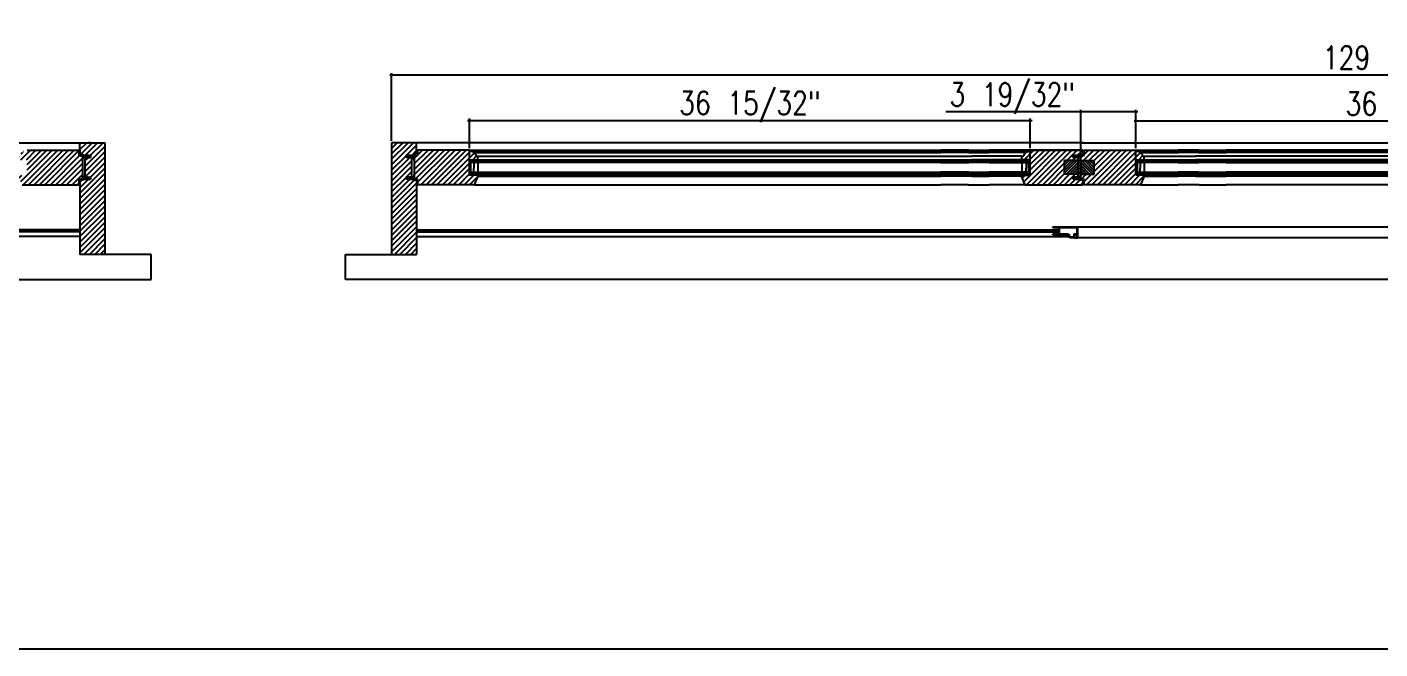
# Model space of a CAD drawing. Header units: inches. Extents: x 1985 to 11287, y 379 to 3234.
# Drawn here: x 8076.3 to 8164.2, y 1619.7 to 1660.2 of the extents above; entities that cross this region are included whole.
import ezdxf

# ---------------------------------------------------------------- set-up
doc = ezdxf.new("R2010")
doc.units = ezdxf.units.IN
doc.header["$MEASUREMENT"] = 0
doc.layers.get('0').update_dxf_attribs({"linetype": 'CONTINUOUS'})
doc.layers.get('Defpoints').update_dxf_attribs({"linetype": 'CONTINUOUS'})
for name, color, linetype in [('detail 99', 30, 'CONTINUOUS'), ('glass 99', 6, 'CONTINUOUS'), ('glazing tape 99', 7, 'CONTINUOUS'), ('hardware 99', 94, 'CONTINUOUS'), ('hatch 99', 1, 'CONTINUOUS'), ('screen 99', 4, 'CONTINUOUS'), ('separation 99', 3, 'CONTINUOUS'), ('weatherstripping 99', 5, 'CONTINUOUS'), ('wood detail 99', 7, 'CONTINUOUS')]:
    doc.layers.add(name, color=color, linetype=linetype)
doc.styles.get("Standard").update_dxf_attribs({"font": 'txt.shx', "width": 0.8})
doc.dimstyles.new('Elevation', dxfattribs={"dimscale": 2, "dimtxt": 0.75, "dimasz": 0.0625, "dimexe": 0.0625, "dimexo": 0.0625, "dimgap": 0.0625, "dimtad": 1, "dimdec": 5, "dimzin": 0, "dimdsep": 46, "dimlunit": 5, "dimtxsty": 'Standard', "dimblk1": 'OBLIQUE', "dimblk2": 'OBLIQUE', "dimsah": 1, "dimcen": 2, "dimdle": 0.0625, "dimclrd": 1, "dimclre": 1, "dimadec": 1, "dimazin": 0, "dimtfac": 0.375, "dimtdec": 5, "dimtmove": 0, "dimatfit": 3, "dimldrblk": 'OBLIQUE', "dimfxl": 1, "dimfrac": 2, "dimtolj": 1, "dimtzin": 0, "dimarcsym": 0})
pattern_1 = [(45, (-786.7873, -2347.63875), (-0.176776695, 0.176776695), [])]
pattern_2 = [(45, (-801.2453, -2347.63875), (-0.176776695, 0.176776695), [])]

# ---------------------------------------------------------------- blocks, each defined once
blk = doc.blocks.new('_OBLIQUE')
at = {"color": 0, "linetype": 'ByBlock'}
blk.add_line((-0.5, -0.5), (0.5, 0.5), dxfattribs=at)
blk = doc.blocks.new('*D158')
at = {"layer": 'Defpoints', "color": 0}
for p in [(8229.226, 1657.051), (8099.977, 1652.636), (8229.226, 1652.636)]:
    blk.add_point(p, dxfattribs=at)
at = {"layer": 'detail 99', "color": 1, "lineweight": -2}
for p, q in [((8099.852, 1657.051), (8229.351, 1657.051)), ((8099.977, 1652.761), (8099.977, 1657.176)), ((8229.226, 1652.761), (8229.226, 1657.176))]:
    blk.add_line(p, q, dxfattribs=at)
at = {"layer": 'detail 99', "color": 1, "lineweight": -2, "xscale": 0.125, "yscale": 0.125, "zscale": 0.125, "rotation": 180}
blk.add_blockref('_OBLIQUE', (8099.977, 1657.051), dxfattribs=at)
at = {"layer": 'detail 99', "color": 1, "lineweight": -2, "xscale": 0.125, "yscale": 0.125, "zscale": 0.125}
blk.add_blockref('_OBLIQUE', (8229.226, 1657.051), dxfattribs=at)
at = {"layer": 'detail 99', "color": 0, "insert": (8164.602, 1657.926), "char_height": 1.5, "attachment_point": 5}
blk.add_mtext('\\A1;129 1/4"', dxfattribs=at)
blk = doc.blocks.new('*D159')
at = {"layer": 'Defpoints', "color": 0}
for p in [(8141.498, 1654.099), (8105.039, 1652.167), (8141.498, 1652.167)]:
    blk.add_point(p, dxfattribs=at)
at = {"layer": 'detail 99', "color": 1, "lineweight": -2}
for p, q in [((8104.914, 1654.099), (8141.623, 1654.099)), ((8105.039, 1652.292), (8105.039, 1654.224)), ((8141.498, 1652.292), (8141.498, 1654.224))]:
    blk.add_line(p, q, dxfattribs=at)
at = {"layer": 'detail 99', "color": 1, "lineweight": -2, "xscale": 0.125, "yscale": 0.125, "zscale": 0.125, "rotation": 180}
blk.add_blockref('_OBLIQUE', (8105.039, 1654.099), dxfattribs=at)
at = {"layer": 'detail 99', "color": 1, "lineweight": -2, "xscale": 0.125, "yscale": 0.125, "zscale": 0.125}
blk.add_blockref('_OBLIQUE', (8141.498, 1654.099), dxfattribs=at)
at = {"layer": 'detail 99', "color": 0, "insert": (8123.269, 1654.974), "char_height": 1.5, "attachment_point": 5}
blk.add_mtext('\\A1;36 15/32"', dxfattribs=at)
blk = doc.blocks.new('*D160')
at = {"layer": 'Defpoints', "color": 0}
for p in [(8184.83, 1654.056), (8148.371, 1652.167), (8184.83, 1652.167)]:
    blk.add_point(p, dxfattribs=at)
at = {"layer": 'detail 99', "color": 1, "lineweight": -2}
for p, q in [((8148.246, 1654.056), (8184.955, 1654.056)), ((8148.371, 1652.292), (8148.371, 1654.181)), ((8184.83, 1652.292), (8184.83, 1654.181))]:
    blk.add_line(p, q, dxfattribs=at)
at = {"layer": 'detail 99', "color": 1, "lineweight": -2, "xscale": 0.125, "yscale": 0.125, "zscale": 0.125, "rotation": 180}
blk.add_blockref('_OBLIQUE', (8148.371, 1654.056), dxfattribs=at)
at = {"layer": 'detail 99', "color": 1, "lineweight": -2, "xscale": 0.125, "yscale": 0.125, "zscale": 0.125}
blk.add_blockref('_OBLIQUE', (8184.83, 1654.056), dxfattribs=at)
at = {"layer": 'detail 99', "color": 0, "insert": (8166.6, 1654.931), "char_height": 1.5, "attachment_point": 5}
blk.add_mtext('\\A1;36 15/32"', dxfattribs=at)
blk = doc.blocks.new('*D162')
at = {"layer": 'Defpoints', "color": 0}
for p in [(8144.776, 1654.654), (8148.371, 1652.167), (8144.776, 1651.761)]:
    blk.add_point(p, dxfattribs=at)
at = {"layer": 'detail 99', "color": 1, "lineweight": -2}
for p, q in [((8144.776, 1654.654), (8136.001, 1654.654)), ((8144.776, 1651.886), (8144.776, 1654.779)), ((8148.496, 1654.654), (8144.776, 1654.654)), ((8148.371, 1652.292), (8148.371, 1654.779))]:
    blk.add_line(p, q, dxfattribs=at)
at = {"layer": 'detail 99', "color": 1, "lineweight": -2, "xscale": 0.125, "yscale": 0.125, "zscale": 0.125, "rotation": 180}
blk.add_blockref('_OBLIQUE', (8144.776, 1654.654), dxfattribs=at)
at = {"layer": 'detail 99', "color": 1, "lineweight": -2, "xscale": 0.125, "yscale": 0.125, "zscale": 0.125}
blk.add_blockref('_OBLIQUE', (8148.371, 1654.654), dxfattribs=at)
at = {"layer": 'detail 99', "color": 0, "insert": (8140.326, 1655.529), "char_height": 1.5, "attachment_point": 5}
blk.add_mtext('\\A1;3 19/32"', dxfattribs=at)

msp = doc.modelspace()

# ---------------------------------------------------------------- hatches: boundary and pattern name
at = {"layer": 'glazing tape 99'}
h = msp.add_hatch(color=7, dxfattribs=at)
h.paths.add_polyline_path([(8105.078401, 1651.54186), (8105.578401, 1651.54186), (8105.578401, 1651.47936), (8105.078401, 1651.47936)])
h.paths.add_polyline_path([(8105.101901, 1650.60436), (8105.601901, 1650.60436), (8105.601901, 1650.54186), (8105.101901, 1650.54186)])
h = msp.add_hatch(color=7, dxfattribs=at)
h.paths.add_polyline_path([(8140.959399, 1651.54186), (8141.459399, 1651.54186), (8141.459399, 1651.47936), (8140.959399, 1651.47936)])
h.paths.add_polyline_path([(8140.935899, 1650.60436), (8141.435899, 1650.60436), (8141.435899, 1650.54186), (8140.935899, 1650.54186)])
h = msp.add_hatch(color=7, dxfattribs=at)
h.paths.add_polyline_path([(8148.909899, 1651.54186), (8148.409899, 1651.54186), (8148.409899, 1651.47936), (8148.909899, 1651.47936)])
h.paths.add_polyline_path([(8148.933399, 1650.60436), (8148.433399, 1650.60436), (8148.433399, 1650.54186), (8148.933399, 1650.54186)])
at = {"layer": 'hardware 99'}
h = msp.add_hatch(dxfattribs=at)
h.set_pattern_fill('ANSI31', color=256, style=0)
h.set_pattern_definition([(45, (8463.68432, 355.7628), (-0.088388348, 0.088388348), [])])
h.paths.add_polyline_path([(8144.607899, 1651.47936), (8144.607899, 1650.60436), (8143.732899, 1650.60436), (8143.732899, 1651.47936)])
h = msp.add_hatch(dxfattribs=at)
h.set_pattern_fill('ANSI31', color=256, style=0)
h.set_pattern_definition([(135, (7825.69997, 355.7628), (0.088388348, 0.088388348), [])])
h.paths.add_polyline_path([(8144.776399, 1651.47936), (8145.651399, 1651.47936), (8145.651399, 1650.60436), (8144.776399, 1650.60436)])
at = {"layer": 'hatch 99'}
h = msp.add_hatch(dxfattribs=at)
h.set_pattern_fill('ANSI31', color=256, scale=2, style=0)
h.set_pattern_definition(pattern_1)
h.paths.add_polyline_path([(8076.269687, 1652.08086), (8076.043172, 1652.08086), (8076.043172, 1652.01836), (8076.03005, 1652.01836, 0.350781059), (8075.886922, 1651.89336, -0.375199902), (8075.730672, 1651.76836), (8075.730672, 1651.54186), (8076.269687, 1651.54186)], flags=17)
h.paths.add_polyline_path([(8079.644672, 1651.823112), (8079.644672, 1652.16686), (8076.269687, 1652.16686), (8076.269687, 1650.54186), (8075.707172, 1650.54186), (8075.707172, 1650.47936), (8075.948244, 1649.91686), (8079.644672, 1649.91686), (8079.644672, 1650.260608), (8079.866672, 1650.323118), (8079.866672, 1651.760602)])
h = msp.add_hatch(dxfattribs=at)
h.set_pattern_fill('ANSI31', color=256, scale=2, style=0)
h.set_pattern_definition(pattern_1)
h.paths.add_polyline_path([(8081.332172, 1652.63561), (8079.707172, 1652.63561), (8079.707172, 1651.901235), (8080.035172, 1651.81036), (8080.305229, 1651.81036), (8080.394672, 1651.81036), (8080.394672, 1651.68536), (8080.035172, 1651.68536), (8080.035172, 1650.39836), (8080.394672, 1650.39836), (8080.394672, 1650.27336), (8080.035172, 1650.27336), (8079.707172, 1650.182485), (8079.707172, 1645.38561), (8081.332172, 1645.38561)])
h = msp.add_hatch(dxfattribs=at)
h.set_pattern_fill('ANSI31', color=256, scale=2, style=0)
h.set_pattern_definition(pattern_2)
h.paths.add_polyline_path([(8101.601901, 1650.182485), (8101.273901, 1650.27336), (8101.003747, 1650.27336), (8100.914401, 1650.27336), (8100.914401, 1650.39836), (8101.273901, 1650.39836), (8101.273901, 1651.68536), (8100.914401, 1651.68536), (8100.914401, 1651.81036), (8101.273901, 1651.81036), (8101.601901, 1651.901235), (8101.601901, 1652.16686), (8101.601901, 1652.63561), (8099.976901, 1652.63561), (8099.976901, 1645.38561), (8101.601901, 1645.38561)])
h = msp.add_hatch(dxfattribs=at)
h.set_pattern_fill('ANSI31', color=256, scale=2, style=0)
h.set_pattern_definition(pattern_2)
h.paths.add_polyline_path([(8105.601901, 1650.47936), (8105.601901, 1650.54186), (8105.039386, 1650.54186), (8105.039386, 1652.16686), (8101.664401, 1652.16686), (8101.664401, 1651.823112), (8101.442401, 1651.760602), (8101.442401, 1650.323118), (8101.664401, 1650.260608), (8101.664401, 1649.91686), (8105.360829, 1649.91686)])
h.paths.add_polyline_path([(8105.422151, 1651.89336, 0.375199902), (8105.265901, 1652.01836), (8105.265901, 1652.08086), (8105.039386, 1652.08086), (8105.039386, 1651.54186), (8105.578401, 1651.54186), (8105.578401, 1651.76836, -0.375199902)], flags=17)
h = msp.add_hatch(dxfattribs=at)
h.set_pattern_fill('ANSI31', color=256, scale=2, style=0)
h.set_pattern_definition([(45, (-794.0363, -2347.63875), (-0.176776695, 0.176776695), [])])
h.paths.add_polyline_path([(8141.498413, 1652.08086), (8141.268599, 1652.08086), (8141.268599, 1652.01836), (8141.256336, 1652.01836, 0.35125577), (8141.116128, 1651.896172, -0.380557848), (8140.959399, 1651.76836), (8140.959399, 1651.54186), (8141.498413, 1651.54186)], flags=17)
h.paths.add_polyline_path([(8144.607899, 1651.68536), (8144.295399, 1651.68536), (8144.295399, 1651.81036), (8144.607899, 1651.81036), (8144.935899, 1651.901235), (8144.935899, 1652.16686), (8141.498413, 1652.16686), (8141.498413, 1650.54186), (8140.935899, 1650.54186), (8140.935899, 1650.47936), (8141.176971, 1649.91686), (8144.935899, 1649.91686), (8144.935899, 1650.182485), (8144.607899, 1650.27336), (8144.337843, 1650.27336), (8144.295399, 1650.27336), (8144.295399, 1650.39836), (8144.607899, 1650.39836), (8144.607899, 1650.60436), (8143.732899, 1650.60436), (8143.732899, 1651.47936), (8144.607899, 1651.47936)])
h = msp.add_hatch(dxfattribs=at)
h.set_pattern_fill('ANSI31', color=256, scale=2, style=0)
h.set_pattern_definition([(45, (-794.0163, -2347.63875), (-0.176776695, 0.176776695), [])])
h.paths.add_polyline_path([(8148.893399, 1650.47936), (8148.893399, 1650.54186), (8148.330885, 1650.54186), (8148.330885, 1652.16686), (8145.018399, 1652.16686), (8145.018399, 1651.823112), (8144.796399, 1651.760602), (8144.796399, 1651.47936), (8145.671399, 1651.47936), (8145.671399, 1650.60436), (8144.796399, 1650.60436), (8144.796399, 1650.323118), (8145.018399, 1650.260608), (8145.018399, 1649.91686), (8148.652328, 1649.91686)])
h.paths.add_polyline_path([(8148.869899, 1651.76836, -0.380557848), (8148.71317, 1651.896172, 0.374595674), (8148.560699, 1652.01836), (8148.560699, 1652.08086), (8148.330885, 1652.08086), (8148.330885, 1651.54186), (8148.869899, 1651.54186)], flags=17)
at = {"layer": 'screen 99'}
h = msp.add_hatch(color=256, dxfattribs=at)
h.paths.add_polyline_path([(8142.955898, 1647.18486), (8142.955898, 1647.14136), (8143.325898, 1647.14136), (8143.325898, 1646.69236), (8142.955898, 1646.69236), (8142.955898, 1646.64886), (8143.966898, 1646.64886), (8144.074285, 1646.46286), (8144.384398, 1646.46286), (8144.384398, 1646.64886), (8144.534398, 1646.64886), (8144.534398, 1646.46286), (8144.577898, 1646.46286), (8144.577898, 1647.18486)])
h.paths.add_polyline_path([(8143.369398, 1646.69236), (8143.369398, 1647.14136), (8144.534398, 1647.14136), (8144.534398, 1646.69236), (8144.340898, 1646.69236), (8144.340898, 1646.50636), (8144.0994, 1646.50636), (8143.992013, 1646.69236)], flags=16)

# ---------------------------------------------------------------- linework, layer by layer
at = {"layer": 'glass 99', "color": 6}
for p, q in [((8135.689295, 1651.47936), (8105.078401, 1651.47936)), ((8105.133086, 1650.60436), (8105.133086, 1651.47936)), ((8135.689295, 1651.35436), (8105.133086, 1651.35436)), ((8105.316395, 1651.324369), (8105.424177, 1651.35436)), ((8105.316395, 1651.324369), (8105.316395, 1650.97936)), ((8105.580775, 1651.35436), (8105.580775, 1650.72936)), ((8135.689295, 1651.47936), (8137.503531, 1651.47936)), ((8135.689295, 1651.35436), (8137.503531, 1651.35436)), ((8138.815625, 1651.47936), (8137.503531, 1651.47936)), ((8138.815625, 1651.35436), (8137.503531, 1651.35436)), ((8138.815625, 1651.47936), (8141.459399, 1651.47936)), ((8138.815625, 1651.35436), (8141.404713, 1651.35436)), ((8140.959399, 1651.35436), (8140.959399, 1650.72936)), ((8141.223779, 1651.324369), (8141.115997, 1651.35436)), ((8141.223779, 1651.324369), (8141.223779, 1650.97936)), ((8141.404713, 1650.60436), (8141.404713, 1651.47936)), ((8151.116174, 1651.47936), (8148.409899, 1651.47936)), ((8148.464585, 1650.60436), (8148.464585, 1651.47936)), ((8151.116174, 1651.35436), (8148.464585, 1651.35436)), ((8148.645519, 1651.324369), (8148.753302, 1651.35436)), ((8148.645519, 1651.324369), (8148.645519, 1650.97936)), ((8148.909899, 1651.35436), (8148.909899, 1650.72936)), ((8151.116174, 1651.47936), (8152.428267, 1651.47936)), ((8151.116174, 1651.35436), (8152.428267, 1651.35436)), ((8154.242503, 1651.47936), (8152.428267, 1651.47936)), ((8154.242503, 1651.35436), (8152.428267, 1651.35436)), ((8154.242503, 1651.47936), (8184.790898, 1651.47936)), ((8154.242503, 1651.35436), (8184.736212, 1651.35436)), ((8105.101901, 1650.60436), (8135.689295, 1650.60436)), ((8105.133086, 1650.72936), (8135.689295, 1650.72936)), ((8105.316395, 1650.759352), (8105.316395, 1650.97936)), ((8105.316395, 1650.759352), (8105.424177, 1650.72936)), ((8137.503531, 1650.72936), (8135.689295, 1650.72936)), ((8137.503531, 1650.60436), (8135.689295, 1650.60436)), ((8137.503531, 1650.72936), (8138.815625, 1650.72936)), ((8137.503531, 1650.60436), (8138.815625, 1650.60436)), ((8141.404713, 1650.72936), (8138.815625, 1650.72936)), ((8141.435899, 1650.60436), (8138.815625, 1650.60436)), ((8141.223779, 1650.759352), (8141.115997, 1650.72936)), ((8141.223779, 1650.759352), (8141.223779, 1650.97936)), ((8148.433399, 1650.60436), (8151.116174, 1650.60436)), ((8148.464585, 1650.72936), (8151.116174, 1650.72936)), ((8148.645519, 1650.759352), (8148.645519, 1650.97936)), ((8148.645519, 1650.759352), (8148.753302, 1650.72936)), ((8152.428267, 1650.72936), (8151.116174, 1650.72936)), ((8152.428267, 1650.60436), (8151.116174, 1650.60436)), ((8152.428267, 1650.72936), (8154.242503, 1650.72936)), ((8152.428267, 1650.60436), (8154.242503, 1650.60436)), ((8184.736212, 1650.72936), (8154.242503, 1650.72936)), ((8184.767398, 1650.60436), (8154.242503, 1650.60436))]:
    msp.add_line(p, q, dxfattribs=at)
at = {"layer": 'glazing tape 99', "color": 7}
for p, q in [((8105.078401, 1651.54186), (8105.078401, 1651.47936)), ((8105.578401, 1651.54186), (8105.578401, 1651.47936)), ((8140.959399, 1651.54186), (8140.959399, 1651.47936)), ((8141.459399, 1651.54186), (8141.459399, 1651.47936)), ((8148.409899, 1651.54186), (8148.409899, 1651.47936)), ((8148.909899, 1651.54186), (8148.909899, 1651.47936))]:
    msp.add_line(p, q, dxfattribs=at)
at = {"layer": 'glazing tape 99'}
for p, q in [((8105.578401, 1651.47936), (8105.078401, 1651.47936)), ((8141.459399, 1651.47936), (8140.959399, 1651.47936)), ((8148.409899, 1651.47936), (8148.909899, 1651.47936)), ((8105.101901, 1650.60436), (8105.101901, 1650.54186)), ((8105.601901, 1650.60436), (8105.101901, 1650.60436)), ((8105.601901, 1650.60436), (8105.601901, 1650.54186)), ((8140.935899, 1650.60436), (8141.435899, 1650.60436)), ((8140.935899, 1650.60436), (8140.935899, 1650.54186)), ((8141.435899, 1650.60436), (8141.435899, 1650.54186)), ((8148.433399, 1650.60436), (8148.433399, 1650.54186)), ((8148.933399, 1650.60436), (8148.433399, 1650.60436)), ((8148.933399, 1650.60436), (8148.933399, 1650.54186))]:
    msp.add_line(p, q, dxfattribs=at)
at = {"layer": 'hardware 99'}
for p, q in [((8080.385081, 1652.63561), (8080.269664, 1652.63561)), ((8100.923992, 1652.63561), (8101.039408, 1652.63561)), ((8144.607899, 1651.47936), (8144.607899, 1650.60436)), ((8144.607899, 1651.47936), (8144.607899, 1650.60436)), ((8144.776399, 1651.44686), (8144.607899, 1651.44686)), ((8144.776399, 1651.35686), (8144.607899, 1651.35686)), ((8144.776399, 1651.14186), (8144.607899, 1651.14186)), ((8144.776399, 1651.47936), (8144.776399, 1650.60436)), ((8144.998399, 1651.86686), (8144.811828, 1651.86686)), ((8144.776399, 1650.94186), (8144.607899, 1650.94186)), ((8144.776399, 1650.72686), (8144.607899, 1650.72686)), ((8144.776399, 1650.63686), (8144.607899, 1650.63686)), ((8144.998399, 1650.21686), (8144.811828, 1650.21686))]:
    msp.add_line(p, q, dxfattribs=at)
at = {"layer": 'screen 99'}
for p, q in [((8079.707172, 1646.97936), (8045.212175, 1646.97936)), ((8079.707172, 1646.85436), (8045.212175, 1646.85436)), ((8101.601901, 1646.97936), (8143.325898, 1646.97936)), ((8101.601901, 1646.85436), (8143.325898, 1646.85436)), ((8142.955898, 1647.18486), (8144.577898, 1647.18486)), ((8142.955898, 1647.14136), (8142.955898, 1647.18486)), ((8142.955898, 1647.14136), (8143.325898, 1647.14136)), ((8143.325898, 1646.69236), (8142.955898, 1646.69236)), ((8142.955898, 1646.64886), (8142.955898, 1646.69236)), ((8143.325898, 1647.14136), (8143.325898, 1646.69236)), ((8143.369398, 1647.14136), (8144.534398, 1647.14136)), ((8143.369398, 1647.14136), (8143.369398, 1646.69236)), ((8143.992013, 1646.69236), (8143.369398, 1646.69236)), ((8143.992013, 1646.69236), (8144.0994, 1646.50636)), ((8144.340898, 1646.69236), (8144.340898, 1646.50636)), ((8144.534398, 1646.69236), (8144.340898, 1646.69236)), ((8144.534398, 1647.14136), (8144.534398, 1646.69236)), ((8144.577898, 1647.18486), (8144.577898, 1646.46286)), ((8144.577898, 1647.18486), (8182.582898, 1647.18486)), ((8079.707172, 1646.54186), (8044.509399, 1646.54186)), ((8101.601901, 1646.54186), (8144.028674, 1646.54186)), ((8143.966898, 1646.64886), (8142.955898, 1646.64886)), ((8143.966898, 1646.64886), (8144.074285, 1646.46286)), ((8144.384398, 1646.46286), (8144.074285, 1646.46286)), ((8144.340898, 1646.50636), (8144.0994, 1646.50636)), ((8144.384398, 1646.64886), (8144.384398, 1646.46286)), ((8144.534398, 1646.64886), (8144.384398, 1646.64886)), ((8144.384398, 1646.46286), (8144.534398, 1646.46286)), ((8144.534398, 1646.64886), (8144.534398, 1646.46286)), ((8144.534398, 1646.46286), (8144.577898, 1646.46286)), ((8182.582898, 1646.46286), (8144.577898, 1646.46286))]:
    msp.add_line(p, q, dxfattribs=at)
at = {"layer": 'separation 99'}
msp.add_line((7876.573778, 1619.734283), (8423.821836, 1619.734283), dxfattribs=at)
at = {"layer": 'weatherstripping 99'}
for p, q in [((8080.015999, 1651.81036), (8079.825138, 1651.868552)), ((8079.825138, 1651.868552), (8079.914576, 1651.81036)), ((8079.872344, 1651.758235), (8079.872344, 1651.51036)), ((8079.872344, 1651.51036), (8079.899484, 1651.613871)), ((8079.975229, 1651.74736), (8079.975229, 1651.709091)), ((8080.015229, 1651.689091), (8079.995229, 1651.689091)), ((8080.305229, 1651.81036), (8080.015999, 1651.81036)), ((8080.135642, 1651.74736), (8080.035229, 1651.74736)), ((8080.035229, 1651.74736), (8080.035229, 1651.709091)), ((8080.135642, 1651.74736), (8080.077372, 1651.689091)), ((8080.119799, 1651.689091), (8080.077372, 1651.689091)), ((8080.178068, 1651.74736), (8080.119799, 1651.689091)), ((8080.262802, 1651.74736), (8080.178068, 1651.74736)), ((8080.262802, 1651.74736), (8080.204533, 1651.689091)), ((8080.24696, 1651.689091), (8080.204533, 1651.689091)), ((8080.305229, 1651.74736), (8080.24696, 1651.689091)), ((8080.305229, 1651.81036), (8080.305229, 1651.74736)), ((8101.003844, 1651.81036), (8101.293074, 1651.81036)), ((8101.003844, 1651.81036), (8101.003844, 1651.74736)), ((8101.003844, 1651.74736), (8101.062113, 1651.689091)), ((8101.046271, 1651.74736), (8101.131005, 1651.74736)), ((8101.046271, 1651.74736), (8101.10454, 1651.689091)), ((8101.062113, 1651.689091), (8101.10454, 1651.689091)), ((8101.131005, 1651.74736), (8101.189274, 1651.689091)), ((8101.173431, 1651.74736), (8101.273844, 1651.74736)), ((8101.173431, 1651.74736), (8101.2317, 1651.689091)), ((8101.189274, 1651.689091), (8101.2317, 1651.689091)), ((8101.273844, 1651.74736), (8101.273844, 1651.709091)), ((8101.293074, 1651.81036), (8101.483935, 1651.868552)), ((8101.293844, 1651.689091), (8101.313844, 1651.689091)), ((8101.333844, 1651.74736), (8101.333844, 1651.709091)), ((8101.483935, 1651.868552), (8101.394497, 1651.81036)), ((8101.436729, 1651.51036), (8101.409589, 1651.613871)), ((8101.436729, 1651.758235), (8101.436729, 1651.51036)), ((8144.337746, 1651.81036), (8144.626975, 1651.81036)), ((8144.337746, 1651.81036), (8144.337746, 1651.74736)), ((8144.337746, 1651.74736), (8144.396015, 1651.689091)), ((8144.380172, 1651.74736), (8144.464906, 1651.74736)), ((8144.380172, 1651.74736), (8144.438441, 1651.689091)), ((8144.396015, 1651.689091), (8144.438441, 1651.689091)), ((8144.464906, 1651.74736), (8144.523175, 1651.689091)), ((8144.507333, 1651.74736), (8144.607746, 1651.74736)), ((8144.507333, 1651.74736), (8144.565602, 1651.689091)), ((8144.523175, 1651.689091), (8144.565602, 1651.689091)), ((8144.607746, 1651.74736), (8144.607746, 1651.709091)), ((8144.626975, 1651.81036), (8144.817843, 1651.868527)), ((8144.627746, 1651.689091), (8144.647746, 1651.689091)), ((8144.667746, 1651.74736), (8144.667746, 1651.709091)), ((8144.817843, 1651.868527), (8144.728398, 1651.81036)), ((8144.77063, 1651.51036), (8144.74349, 1651.613871)), ((8144.77063, 1651.758235), (8144.77063, 1651.51036)), ((8080.016096, 1650.27336), (8079.825228, 1650.215194)), ((8079.825228, 1650.215194), (8079.914673, 1650.27336)), ((8079.872441, 1650.325485), (8079.872441, 1650.57336)), ((8079.872441, 1650.57336), (8079.899581, 1650.46985)), ((8079.975326, 1650.33636), (8079.975326, 1650.374629)), ((8080.015326, 1650.394629), (8079.995326, 1650.394629)), ((8080.305326, 1650.27336), (8080.016096, 1650.27336)), ((8080.035326, 1650.33636), (8080.035326, 1650.374629)), ((8080.135739, 1650.33636), (8080.035326, 1650.33636)), ((8080.135739, 1650.33636), (8080.07747, 1650.394629)), ((8080.119896, 1650.394629), (8080.07747, 1650.394629)), ((8080.178165, 1650.33636), (8080.119896, 1650.394629)), ((8080.262899, 1650.33636), (8080.178165, 1650.33636)), ((8080.262899, 1650.33636), (8080.20463, 1650.394629)), ((8080.247057, 1650.394629), (8080.20463, 1650.394629)), ((8080.305326, 1650.33636), (8080.247057, 1650.394629)), ((8080.305326, 1650.27336), (8080.305326, 1650.33636)), ((8101.003747, 1650.33636), (8101.062016, 1650.394629)), ((8101.003747, 1650.27336), (8101.003747, 1650.33636)), ((8101.003747, 1650.27336), (8101.292977, 1650.27336)), ((8101.046173, 1650.33636), (8101.104442, 1650.394629)), ((8101.046173, 1650.33636), (8101.130908, 1650.33636)), ((8101.062016, 1650.394629), (8101.104442, 1650.394629)), ((8101.130908, 1650.33636), (8101.189177, 1650.394629)), ((8101.173334, 1650.33636), (8101.231603, 1650.394629)), ((8101.173334, 1650.33636), (8101.273747, 1650.33636)), ((8101.189177, 1650.394629), (8101.231603, 1650.394629)), ((8101.273747, 1650.33636), (8101.273747, 1650.374629)), ((8101.292977, 1650.27336), (8101.483845, 1650.215194)), ((8101.293747, 1650.394629), (8101.313747, 1650.394629)), ((8101.333747, 1650.33636), (8101.333747, 1650.374629)), ((8101.483845, 1650.215194), (8101.3944, 1650.27336)), ((8101.436632, 1650.57336), (8101.409492, 1650.46985)), ((8101.436632, 1650.325485), (8101.436632, 1650.57336)), ((8144.337843, 1650.33636), (8144.396112, 1650.394629)), ((8144.337843, 1650.27336), (8144.337843, 1650.33636)), ((8144.337843, 1650.27336), (8144.627073, 1650.27336)), ((8144.380269, 1650.33636), (8144.438538, 1650.394629)), ((8144.380269, 1650.33636), (8144.465003, 1650.33636)), ((8144.396112, 1650.394629), (8144.438538, 1650.394629)), ((8144.465003, 1650.33636), (8144.523273, 1650.394629)), ((8144.50743, 1650.33636), (8144.565699, 1650.394629)), ((8144.50743, 1650.33636), (8144.607843, 1650.33636)), ((8144.523273, 1650.394629), (8144.565699, 1650.394629)), ((8144.607843, 1650.33636), (8144.607843, 1650.374629)), ((8144.627073, 1650.27336), (8144.817934, 1650.215169)), ((8144.627843, 1650.394629), (8144.647843, 1650.394629)), ((8144.667843, 1650.33636), (8144.667843, 1650.374629)), ((8144.817934, 1650.215169), (8144.728496, 1650.27336)), ((8144.770727, 1650.57336), (8144.743588, 1650.46985)), ((8144.770727, 1650.325485), (8144.770727, 1650.57336))]:
    msp.add_line(p, q, dxfattribs=at)
for centre, radius, start, end in [((8079.929893, 1651.75478), 0.057652, 105.40721178, 176.56354738), ((8080.098492, 1651.589184), 0.200534, 127.92856287, 172.92856287), ((8079.995229, 1651.709091), 0.02, 180, 270), ((8080.015229, 1651.709091), 0.02, 270, 360), ((8101.293844, 1651.709091), 0.02, 180, 270), ((8101.313844, 1651.709091), 0.02, 270, 0), ((8101.21058, 1651.589184), 0.200534, 7.07143713, 52.07143713), ((8101.37918, 1651.75478), 0.057652, 3.43645262, 74.59278822), ((8144.627746, 1651.709091), 0.02, 180, 270), ((8144.647746, 1651.709091), 0.02, 270, 0), ((8144.544482, 1651.589184), 0.200534, 7.07143713, 52.07143713), ((8144.713081, 1651.75478), 0.057652, 3.43645262, 74.59278822), ((8079.92999, 1650.328941), 0.057652, 183.43645262, 254.59278822), ((8080.09859, 1650.494537), 0.200534, 187.07143713, 232.07143713), ((8079.995326, 1650.374629), 0.02, 90, 180), ((8080.015326, 1650.374629), 0.02, 0, 90), ((8101.293747, 1650.374629), 0.02, 90, 180), ((8101.313747, 1650.374629), 0.02, 0, 90), ((8101.210483, 1650.494537), 0.200534, 307.92856287, 352.92856287), ((8101.379083, 1650.328941), 0.057652, 285.40721178, 356.56354738), ((8144.627843, 1650.374629), 0.02, 90, 180), ((8144.647843, 1650.374629), 0.02, 0, 90), ((8144.544579, 1650.494537), 0.200534, 307.92856287, 352.92856287), ((8144.713179, 1650.328941), 0.057652, 285.40721178, 356.56354738)]:
    msp.add_arc(centre, radius, start, end, dxfattribs=at)
at = {"layer": 'wood detail 99'}
for p, q in [((8043.582174, 1652.63561), (8079.707172, 1652.63561)), ((8076.269687, 1652.16686), (8079.644672, 1652.16686)), ((8079.644672, 1652.16686), (8079.644672, 1651.823112)), ((8079.707172, 1652.16686), (8079.707172, 1651.901235)), ((8144.935899, 1652.63561), (8101.601901, 1652.63561)), ((8101.601901, 1652.16686), (8101.601901, 1651.901235)), ((8105.039386, 1652.16686), (8101.664401, 1652.16686)), ((8101.664401, 1652.16686), (8101.664401, 1651.823112)), ((8105.039386, 1652.16686), (8135.689295, 1652.16686)), ((8105.265901, 1652.08086), (8135.689295, 1652.08086)), ((8105.265901, 1652.01836), (8135.689295, 1652.01836)), ((8137.503531, 1652.16686), (8135.689295, 1652.16686)), ((8137.476746, 1652.08086), (8135.689295, 1652.08086)), ((8137.476746, 1652.01836), (8135.689295, 1652.01836)), ((8137.476746, 1652.08086), (8138.815625, 1652.08086)), ((8137.476746, 1652.01836), (8138.815625, 1652.01836)), ((8137.503531, 1652.16686), (8138.815625, 1652.16686)), ((8141.498413, 1652.16686), (8138.815625, 1652.16686)), ((8141.268599, 1652.08086), (8138.815625, 1652.08086)), ((8141.268599, 1652.01836), (8138.815625, 1652.01836)), ((8141.498413, 1652.16686), (8144.935899, 1652.16686)), ((8144.873399, 1652.63561), (8227.601396, 1652.63561)), ((8144.935899, 1651.901235), (8144.935899, 1652.16686)), ((8144.998399, 1651.823112), (8144.998399, 1652.16686)), ((8148.370885, 1652.16686), (8151.116174, 1652.16686)), ((8148.600699, 1652.08086), (8151.116174, 1652.08086)), ((8148.600699, 1652.01836), (8151.116174, 1652.01836)), ((8152.428267, 1652.16686), (8151.116174, 1652.16686)), ((8152.455053, 1652.08086), (8151.116174, 1652.08086)), ((8152.455053, 1652.01836), (8151.116174, 1652.01836)), ((8152.428267, 1652.16686), (8154.242503, 1652.16686)), ((8152.455053, 1652.08086), (8154.242503, 1652.08086)), ((8152.455053, 1652.01836), (8154.242503, 1652.01836)), ((8184.829912, 1652.16686), (8154.242503, 1652.16686)), ((8184.603398, 1652.08086), (8154.242503, 1652.08086)), ((8184.603398, 1652.01836), (8154.242503, 1652.01836)), ((8079.644672, 1651.823112), (8079.866672, 1651.760602)), ((8079.707172, 1651.901235), (8080.035172, 1651.81036)), ((8079.866672, 1651.760602), (8079.866672, 1650.323118)), ((8079.866672, 1651.488129), (8079.866672, 1651.587879)), ((8080.035172, 1651.81036), (8080.394672, 1651.81036)), ((8080.035172, 1651.68536), (8080.035172, 1650.39836)), ((8080.035172, 1651.68536), (8080.394672, 1651.68536)), ((8080.394672, 1651.81036), (8080.394672, 1651.68536)), ((8100.914401, 1651.81036), (8100.914401, 1651.68536)), ((8101.273901, 1651.81036), (8100.914401, 1651.81036)), ((8101.273901, 1651.68536), (8100.914401, 1651.68536)), ((8101.601901, 1651.901235), (8101.273901, 1651.81036)), ((8101.273901, 1651.68536), (8101.273901, 1650.39836)), ((8101.664401, 1651.823112), (8101.442401, 1651.760602)), ((8101.442401, 1651.760602), (8101.442401, 1650.323118)), ((8101.442401, 1651.488129), (8101.442401, 1651.587879)), ((8105.578401, 1651.76836), (8135.689295, 1651.76836)), ((8105.578401, 1651.54186), (8135.689295, 1651.54186)), ((8135.689295, 1651.76836), (8137.69996, 1651.76836)), ((8135.689295, 1651.54186), (8137.69996, 1651.54186)), ((8138.815625, 1651.76836), (8137.69996, 1651.76836)), ((8138.815625, 1651.54186), (8137.69996, 1651.54186)), ((8140.959399, 1651.76836), (8138.815625, 1651.76836)), ((8140.959399, 1651.54186), (8138.815625, 1651.54186)), ((8143.732899, 1650.60436), (8143.732899, 1651.47936)), ((8144.607899, 1651.47936), (8143.732899, 1651.47936)), ((8144.295399, 1651.68536), (8144.295399, 1651.81036)), ((8144.607899, 1651.81036), (8144.295399, 1651.81036)), ((8144.607899, 1651.68536), (8144.295399, 1651.68536)), ((8144.935899, 1651.901235), (8144.607899, 1651.81036)), ((8144.607899, 1650.39836), (8144.607899, 1651.68536)), ((8144.998399, 1651.823112), (8144.776399, 1651.760602)), ((8144.776399, 1650.323118), (8144.776399, 1651.760602)), ((8144.776399, 1651.47936), (8145.651399, 1651.47936)), ((8145.651399, 1650.60436), (8145.651399, 1651.47936)), ((8148.909899, 1651.76836), (8151.116174, 1651.76836)), ((8148.909899, 1651.54186), (8151.116174, 1651.54186)), ((8151.116174, 1651.76836), (8152.231838, 1651.76836)), ((8151.116174, 1651.54186), (8152.231838, 1651.54186)), ((8154.242503, 1651.76836), (8152.231838, 1651.76836)), ((8154.242503, 1651.54186), (8152.231838, 1651.54186)), ((8184.290898, 1651.76836), (8154.242503, 1651.76836)), ((8184.290898, 1651.54186), (8154.242503, 1651.54186)), ((8079.644672, 1650.260608), (8079.866672, 1650.323118)), ((8079.644672, 1650.260608), (8079.644672, 1649.91686)), ((8079.707172, 1650.182485), (8080.035172, 1650.27336)), ((8080.035172, 1650.39836), (8080.394672, 1650.39836)), ((8080.035172, 1650.27336), (8080.394672, 1650.27336)), ((8080.394672, 1650.39836), (8080.394672, 1650.27336)), ((8100.914401, 1650.39836), (8100.914401, 1650.27336)), ((8101.273901, 1650.39836), (8100.914401, 1650.39836)), ((8101.273901, 1650.27336), (8100.914401, 1650.27336)), ((8101.601901, 1650.182485), (8101.273901, 1650.27336)), ((8101.664401, 1650.260608), (8101.442401, 1650.323118)), ((8101.664401, 1650.260608), (8101.664401, 1649.91686)), ((8105.601901, 1650.54186), (8105.039386, 1650.54186)), ((8105.601901, 1650.47936), (8105.601901, 1650.54186)), ((8135.689295, 1650.54186), (8105.601901, 1650.54186)), ((8135.689295, 1650.54186), (8137.69996, 1650.54186)), ((8138.815625, 1650.54186), (8137.69996, 1650.54186)), ((8138.815625, 1650.54186), (8140.935899, 1650.54186)), ((8140.935899, 1650.54186), (8141.498413, 1650.54186)), ((8140.935899, 1650.47936), (8140.935899, 1650.54186)), ((8144.607899, 1650.60436), (8143.732899, 1650.60436)), ((8144.295399, 1650.27336), (8144.295399, 1650.39836)), ((8144.607899, 1650.39836), (8144.295399, 1650.39836)), ((8144.607899, 1650.27336), (8144.295399, 1650.27336)), ((8144.935899, 1650.182485), (8144.607899, 1650.27336)), ((8144.776399, 1650.60436), (8145.651399, 1650.60436)), ((8144.776399, 1650.595591), (8144.776399, 1650.495842)), ((8144.998399, 1650.260608), (8144.776399, 1650.323118)), ((8144.998399, 1649.91686), (8144.998399, 1650.260608)), ((8148.933399, 1650.54186), (8148.370885, 1650.54186)), ((8151.116174, 1650.54186), (8148.933399, 1650.54186)), ((8148.933399, 1650.47936), (8148.933399, 1650.54186)), ((8151.116174, 1650.54186), (8152.231838, 1650.54186)), ((8154.242503, 1650.54186), (8152.231838, 1650.54186)), ((8154.242503, 1650.54186), (8184.267398, 1650.54186)), ((8079.707172, 1650.182485), (8079.707172, 1645.38561)), ((8101.601901, 1650.182485), (8101.601901, 1645.38561)), ((8105.360829, 1649.91686), (8135.689295, 1649.91686)), ((8137.458888, 1649.91686), (8135.689295, 1649.91686)), ((8137.458888, 1649.91686), (8138.815625, 1649.91686)), ((8141.176971, 1649.91686), (8138.815625, 1649.91686)), ((8144.935899, 1649.91686), (8144.935899, 1650.182485)), ((8148.692328, 1649.91686), (8151.116174, 1649.91686)), ((8152.47291, 1649.91686), (8151.116174, 1649.91686)), ((8152.47291, 1649.91686), (8154.242503, 1649.91686)), ((8184.508469, 1649.91686), (8154.242503, 1649.91686)), ((8081.332172, 1645.38561), (8079.707172, 1645.38561)), ((8081.332172, 1645.38561), (8081.332172, 1645.38561)), ((8084.332172, 1645.38561), (8081.332172, 1645.38561)), ((8084.332172, 1643.76061), (8084.332172, 1645.38561)), ((8096.976901, 1643.76061), (8096.976901, 1645.38561)), ((8096.976901, 1645.38561), (8099.976901, 1645.38561)), ((8099.976901, 1645.38561), (8101.601901, 1645.38561)), ((8099.976901, 1645.38561), (8099.976901, 1645.38561)), ((7970.769677, 1643.76061), (8084.332172, 1643.76061)), ((8232.226396, 1643.76061), (8096.976901, 1643.76061))]:
    msp.add_line(p, q, dxfattribs=at)
at = {"layer": 'wood detail 99', "color": 0}
for p, q in [((8079.707172, 1651.901235), (8079.707172, 1652.63561)), ((8079.707172, 1652.63561), (8081.332172, 1652.63561)), ((8081.332172, 1652.63561), (8081.332172, 1645.38561)), ((8081.332172, 1652.16686), (8081.332172, 1650.35436)), ((8081.332172, 1652.16686), (8081.332172, 1650.35436)), ((8099.976901, 1652.63561), (8099.976901, 1645.38561)), ((8101.601901, 1652.63561), (8099.976901, 1652.63561)), ((8099.976901, 1652.16686), (8099.976901, 1650.35436)), ((8099.976901, 1652.16686), (8099.976901, 1650.35436)), ((8101.601901, 1651.901235), (8101.601901, 1652.63561)), ((8144.935899, 1652.16686), (8141.498413, 1652.16686)), ((8144.935899, 1652.16686), (8141.498413, 1652.16686)), ((8144.935899, 1652.16686), (8141.498413, 1652.16686)), ((8144.873399, 1652.63561), (8143.248399, 1652.63561)), ((8144.19549, 1652.63561), (8143.248399, 1652.63561)), ((8144.998399, 1652.16686), (8148.370885, 1652.16686)), ((8081.332172, 1651.22936), (8081.332172, 1650.35436)), ((8081.332172, 1651.22936), (8081.332172, 1650.35436)), ((8099.976901, 1651.22936), (8099.976901, 1650.35436)), ((8099.976901, 1651.22936), (8099.976901, 1650.35436)), ((8075.948244, 1649.91686), (8079.644672, 1649.91686)), ((8105.360829, 1649.91686), (8101.664401, 1649.91686)), ((8141.176971, 1649.91686), (8144.935899, 1649.91686)), ((8148.692328, 1649.91686), (8144.998399, 1649.91686))]:
    msp.add_line(p, q, dxfattribs=at)
at = {"layer": 'wood detail 99', "color": 7}
for p, q in [((8105.039386, 1650.54186), (8105.039386, 1652.16686)), ((8105.265901, 1652.08086), (8105.039386, 1652.08086)), ((8105.265901, 1652.01836), (8105.265901, 1652.08086)), ((8141.268599, 1652.08086), (8141.498413, 1652.08086)), ((8141.268599, 1652.01836), (8141.268599, 1652.08086)), ((8141.498413, 1650.54186), (8141.498413, 1652.16686)), ((8148.370885, 1650.54186), (8148.370885, 1652.16686)), ((8148.600699, 1652.08086), (8148.370885, 1652.08086)), ((8148.600699, 1652.01836), (8148.600699, 1652.08086)), ((8105.039386, 1651.54186), (8105.578401, 1651.54186)), ((8105.578401, 1651.54186), (8105.578401, 1651.76836)), ((8140.959399, 1651.54186), (8140.959399, 1651.76836)), ((8141.498413, 1651.54186), (8140.959399, 1651.54186)), ((8148.370885, 1651.54186), (8148.909899, 1651.54186)), ((8148.909899, 1651.54186), (8148.909899, 1651.76836)), ((8105.360829, 1649.91686), (8105.601901, 1650.47936)), ((8105.601901, 1650.47936), (8135.689295, 1650.47936)), ((8137.69996, 1650.47936), (8135.689295, 1650.47936)), ((8137.69996, 1650.47936), (8138.815625, 1650.47936)), ((8140.935899, 1650.47936), (8138.815625, 1650.47936)), ((8141.176971, 1649.91686), (8140.935899, 1650.47936)), ((8148.692328, 1649.91686), (8148.933399, 1650.47936)), ((8148.933399, 1650.47936), (8151.116174, 1650.47936)), ((8152.231838, 1650.47936), (8151.116174, 1650.47936)), ((8152.231838, 1650.47936), (8154.242503, 1650.47936)), ((8184.267398, 1650.47936), (8154.242503, 1650.47936))]:
    msp.add_line(p, q, dxfattribs=at)
for centre, radius, start, end in [((8105.272462, 1651.866405), 0.152097, 10.20801971, 92.47236379), ((8141.262468, 1651.869788), 0.148699, 87.63677393, 170.87877352), ((8148.606831, 1651.869788), 0.148699, 9.12122648, 92.36322607), ((8105.57184, 1651.920315), 0.152097, 190.2080197, 272.47236379), ((8140.96596, 1651.920315), 0.152097, 267.52763621, 349.7919803), ((8148.903338, 1651.920315), 0.152097, 190.2080197, 272.47236379)]:
    msp.add_arc(centre, radius, start, end, dxfattribs=at)

# ---------------------------------------------------------------- dimensions: what is measured, and where the dimension line sits
at = {"layer": 'detail 99'}
for base, p1, p2, picture, middle in [((8229.2263963, 1657.0511312), (8099.9769006, 1652.6356102), (8229.2263963, 1652.6356102), '*D158', (8164.6016485, 1657.9261312)), ((8144.776399, 1654.653731), (8148.370885, 1652.16686), (8144.776399, 1651.760602), '*D162', (8140.326399, 1655.528731)), ((8141.498413, 1654.099376), (8105.039386, 1652.16686), (8141.498413, 1652.16686), '*D159', (8123.2689, 1654.974376)), ((8184.829912, 1654.056389), (8148.370885, 1652.16686), (8184.829912, 1652.16686), '*D160', (8166.600398, 1654.931389))]:
    dim = msp.add_linear_dim(base=base, p1=p1, p2=p2, dimstyle='Elevation', override={"dimpost": '"'}, dxfattribs=at)
    dim.commit()
    dim.dimension.update_dxf_attribs({"geometry": picture, "text_midpoint": middle})

doc.saveas('drawing.dxf')
